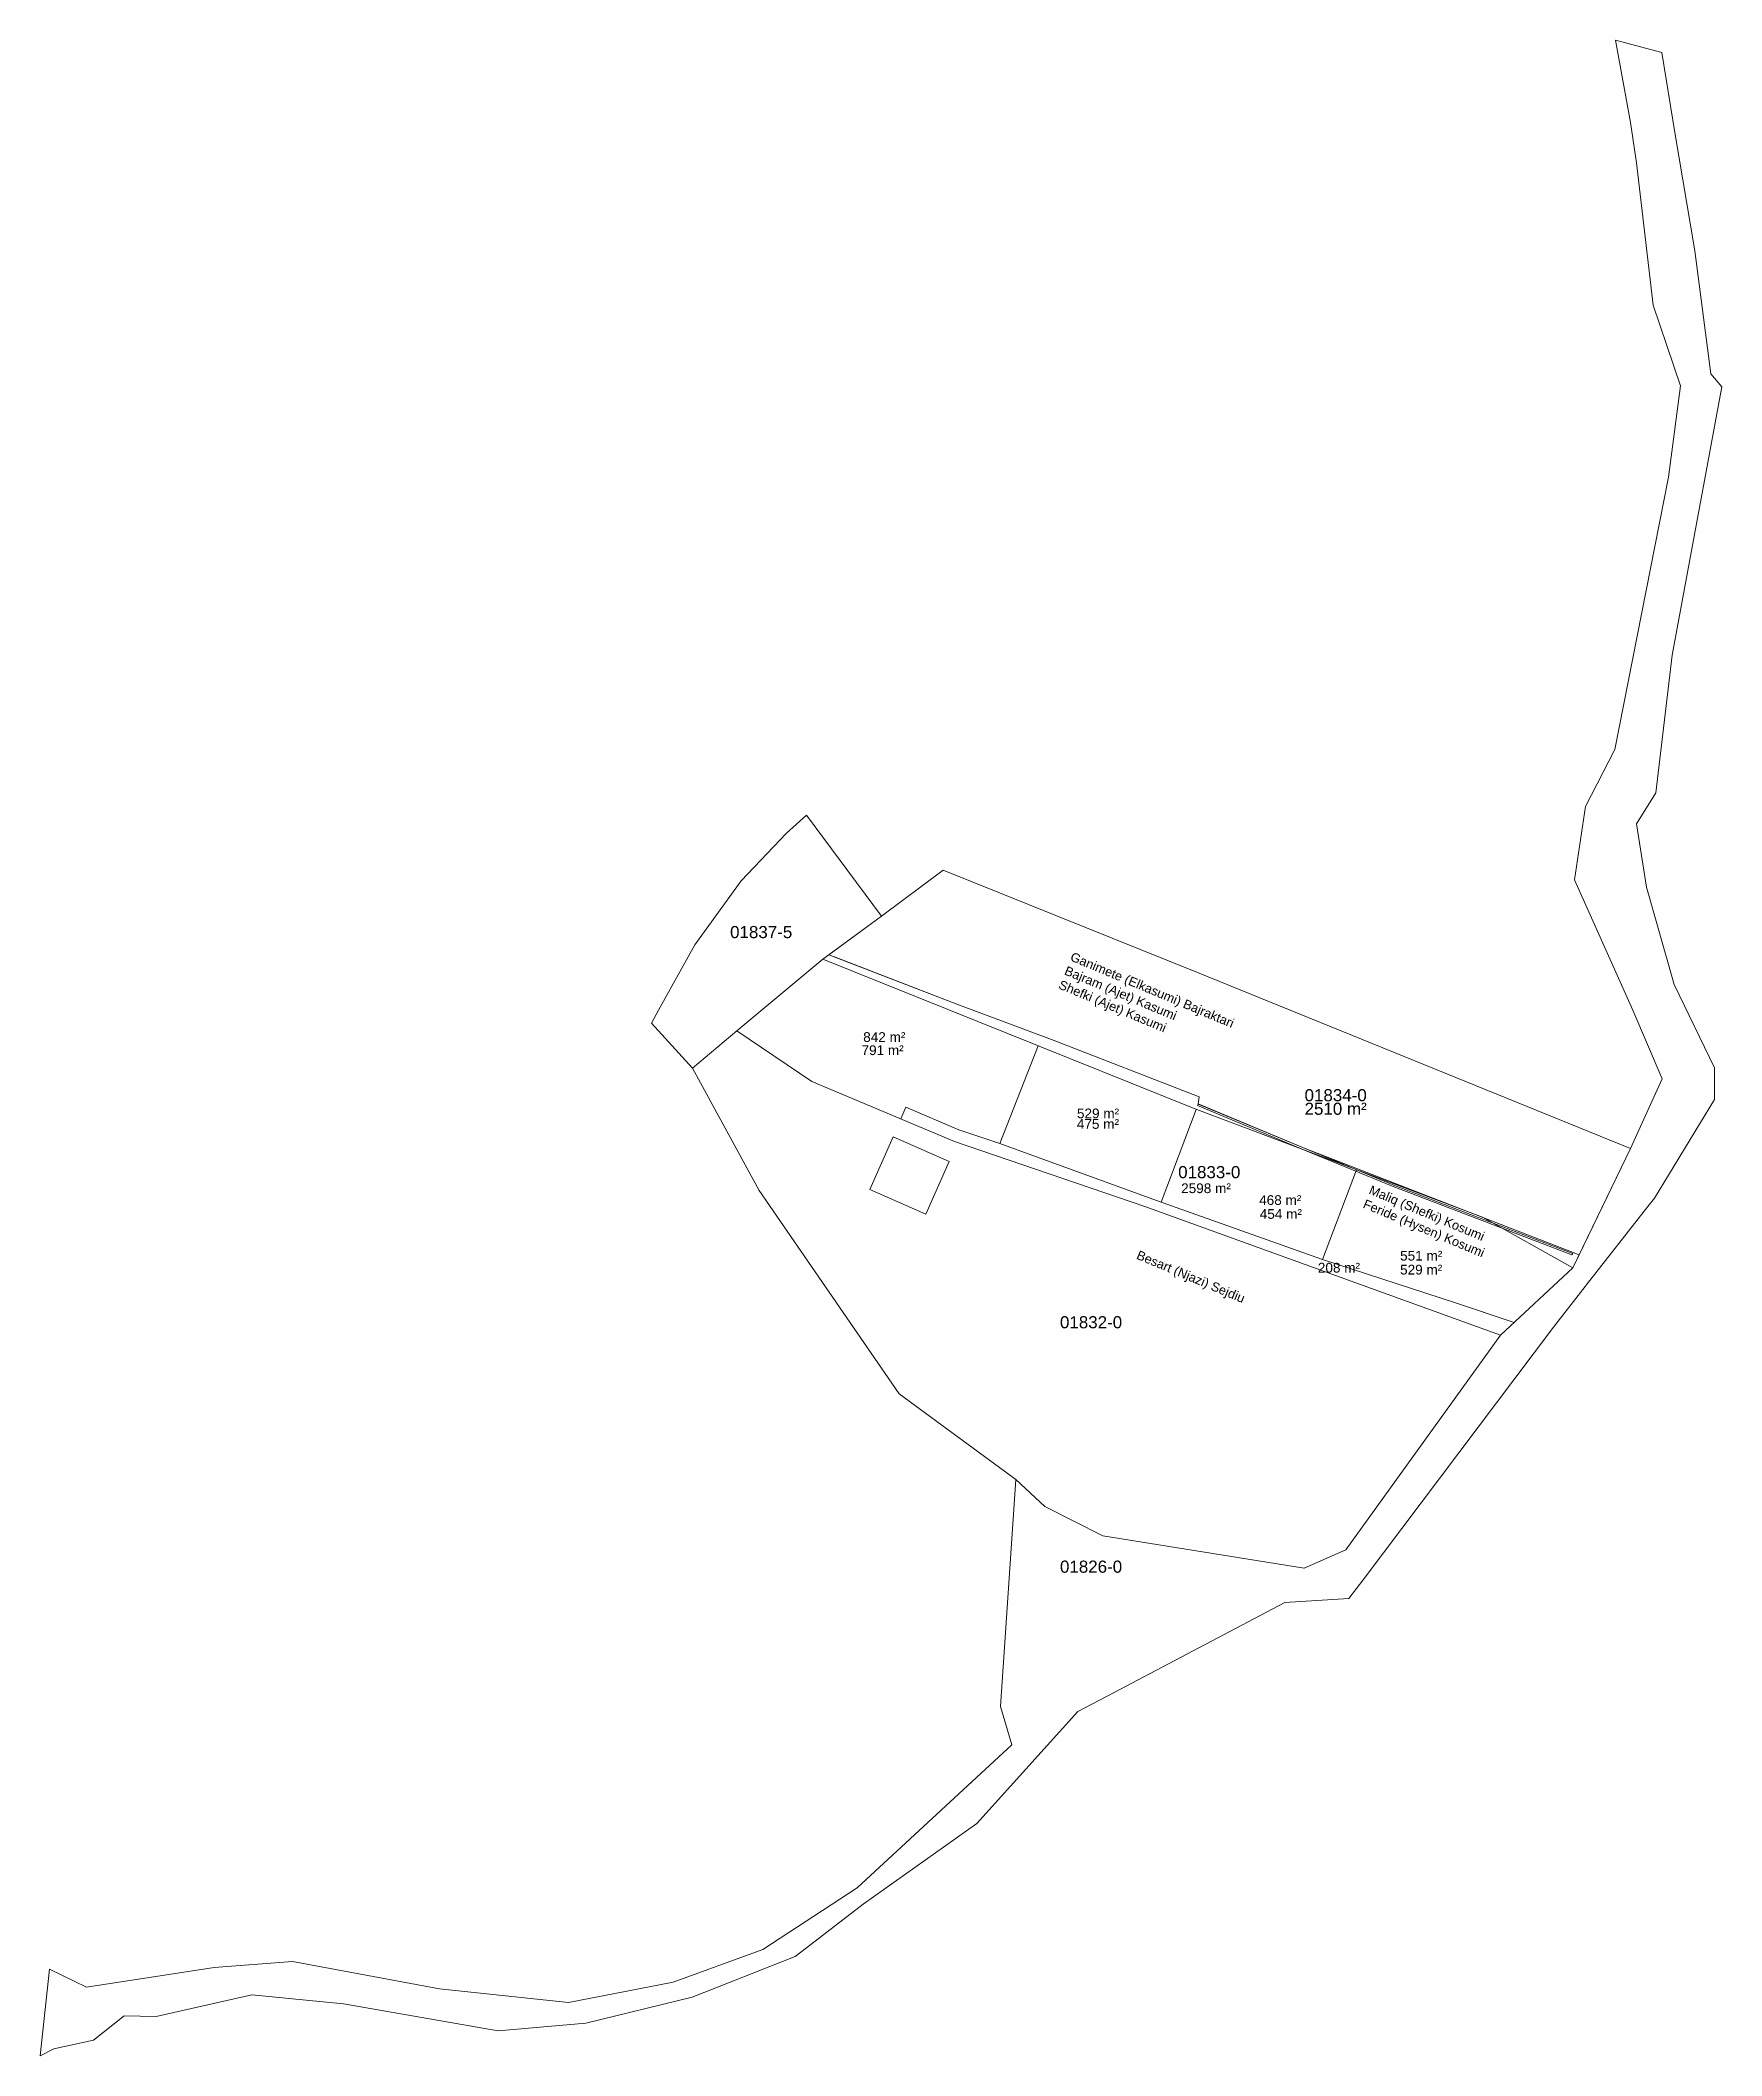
# Model space of a CAD drawing. Header units: metres. Extents: x 7512676 to 7512954, y 4687410 to 4687742.
import ezdxf

# ---------------------------------------------------------------- set-up
doc = ezdxf.new("R2010")
doc.units = ezdxf.units.M
for name, color, linetype, lineweight in [('llogari', 3, 'Continuous', 0), ('muri', 32, 'Continuous', 0), ('Ndarjet', 1, 'Continuous', 0), ('Nr Parceles Baze', 7, 'Continuous', 0), ('Nr-Kojshi', 251, 'Continuous', 0), ('Parc-Kojshi', 251, 'Continuous', 0), ('Parc-Re', 5, 'Continuous', 0), ('Parcela Baze', 7, 'Continuous', 0), ('pronaret', 7, 'Continuous', 0), ('rrethoj', 113, 'Continuous', 0), ('sip', 1, 'Continuous', 0)]:
    doc.layers.add(name, color=color, linetype=linetype, lineweight=lineweight)
doc.styles.get("Standard").update_dxf_attribs({"font": 'arial.ttf'})

msp = doc.modelspace()

# ---------------------------------------------------------------- linework, layer by layer
at = {"layer": 'llogari', "flags": 128}
for points, elevation in [([(7512817.04, 4687561.68), (7512813.21, 4687552.99)], 614.93), ([(7512826.27, 4687557.62), (7512817.04, 4687561.68)], 615.68), ([(7512826.27, 4687557.62), (7512822.44, 4687548.92)], 615.68), ([(7512822.44, 4687548.92), (7512813.21, 4687552.99)], 615.68)]:
    msp.add_lwpolyline(points, dxfattribs=dict(at, elevation=elevation))
at = {"layer": 'muri', "flags": 128}
for points, elevation in [([(7512918.79, 4687531.31), (7512909.76, 4687534.32), (7512887.81, 4687541.48), (7512861.2, 4687550.91), (7512855.61, 4687552.93), (7512834.6, 4687560.56), (7512840.97, 4687576.68)], 611.64), ([(7512867.19, 4687566.86), (7512867.3, 4687567.09)], 611.25), ([(7512929.1, 4687542.42), (7512914.09, 4687548.17), (7512899.6, 4687553.73), (7512884.97, 4687559.73), (7512867.3, 4687567.09)], 611.25), ([(7512928.91, 4687542.24), (7512914, 4687547.93), (7512899.5, 4687553.49), (7512884.87, 4687559.49), (7512867.19, 4687566.86)], 611.25), ([(7512929.1, 4687542.42), (7512928.91, 4687542.24)], 611.25)]:
    msp.add_lwpolyline(points, dxfattribs=dict(at, elevation=elevation))
at = {"layer": 'Ndarjet', "flags": 128}
for points in [[(7512834.6, 4687560.56), (7512840.97, 4687576.68)], [(7512818.28, 4687564.63), (7512819.1, 4687566.56), (7512827.89, 4687562.85), (7512834.6, 4687560.56), (7512855.61, 4687552.93), (7512861.2, 4687550.91), (7512887.81, 4687541.48), (7512909.76, 4687534.32), (7512919.44, 4687531.09)], [(7512861.2, 4687550.91), (7512867, 4687566.21)], [(7512887.81, 4687541.48), (7512893.42, 4687556.26)]]:
    msp.add_lwpolyline(points, dxfattribs=at)
at = {"layer": 'Parc-Kojshi', "flags": 128}
for points in [[(7512939.61, 4687722.27), (7512938.61, 4687728.9), (7512936.14, 4687742.47), (7512943.79, 4687740.45), (7512945.94, 4687727.29), (7512949.23, 4687707.75), (7512951.86, 4687687.49), (7512953.64, 4687685.32), (7512945.48, 4687641.11), (7512942.76, 4687618.39), (7512939.57, 4687613.26), (7512941.26, 4687602.83), (7512945.82, 4687586.8), (7512952.46, 4687573.07), (7512952.46, 4687567.81), (7512942.59, 4687551.58), (7512941.49, 4687550.19), (7512931.32, 4687537.21), (7512931.16, 4687537), (7512925.9, 4687530.29), (7512894.67, 4687488.88), (7512892.16, 4687485.54), (7512881.64, 4687484.89), (7512853.36, 4687470.03), (7512847.46, 4687466.92), (7512830.83, 4687448.47), (7512812.11, 4687435.17), (7512802.73, 4687427.96), (7512800.88, 4687426.54), (7512783.91, 4687419.81), (7512766.38, 4687415.56), (7512751.89, 4687414.27), (7512726.4, 4687418.73), (7512711.29, 4687420.23), (7512695.53, 4687416.66), (7512690.27, 4687416.76), (7512685.21, 4687412.72), (7512678.67, 4687411.3), (7512676.42, 4687410.18), (7512677.92, 4687424.47), (7512684.02, 4687421.47), (7512705.06, 4687424.75), (7512718.02, 4687425.69), (7512742.22, 4687421.19), (7512763.51, 4687418.93), (7512780.79, 4687422.32), (7512795.55, 4687427.67), (7512811.12, 4687437.84), (7512836.61, 4687461.45), (7512834.74, 4687467.75), (7512837.27, 4687505.19), (7512842.03, 4687500.71), (7512851.6, 4687495.92), (7512884.82, 4687490.57), (7512891.67, 4687493.57), (7512917.19, 4687529), (7512929.12, 4687540.09), (7512938.59, 4687559.78), (7512943.85, 4687571.24), (7512938.97, 4687582.56), (7512929.4, 4687604.04), (7512931.18, 4687616.16), (7512936.05, 4687625.52), (7512944.87, 4687670.46), (7512946.85, 4687685.48), (7512942.34, 4687698.82), (7512939.61, 4687722.27)], [(7512802.73, 4687614.71), (7512815.11, 4687598.04), (7512805.46, 4687590.97), (7512791.27, 4687579.15), (7512783.95, 4687573), (7512777.19, 4687580.43), (7512778.37, 4687582.56), (7512784.35, 4687593.34), (7512791.95, 4687603.86), (7512799.45, 4687611.73), (7512802.73, 4687614.71)], [(7512805.46, 4687590.97), (7512815.11, 4687598.04), (7512825.27, 4687605.62), (7512867.24, 4687588.77), (7512938.59, 4687559.78), (7512929.12, 4687540.09), (7512914.23, 4687548.43), (7512866.68, 4687566.34), (7512805.46, 4687590.97)], [(7512783.95, 4687573), (7512791.27, 4687579.15), (7512803.61, 4687570.82), (7512827.15, 4687560.89), (7512858.51, 4687550.18), (7512917.19, 4687529), (7512891.67, 4687493.57), (7512884.82, 4687490.57), (7512851.6, 4687495.92), (7512842.03, 4687500.71), (7512837.27, 4687505.19), (7512818.03, 4687519.32), (7512794.94, 4687552.82), (7512783.95, 4687573)]]:
    msp.add_lwpolyline(points, dxfattribs=at)
at = {"layer": 'Parc-Re', "flags": 128}
for points in [[(7512867.24, 4687588.77), (7512825.27, 4687605.62), (7512815.11, 4687598.04), (7512806.43, 4687591.68), (7512827.56, 4687583.57), (7512843.15, 4687577.73), (7512867.5, 4687568.29), (7512867.34, 4687567.1), (7512884.97, 4687559.73), (7512930.15, 4687542.24), (7512938.59, 4687559.78)], [(7512884.97, 4687559.73), (7512867.34, 4687567.1), (7512867.5, 4687568.29), (7512843.15, 4687577.73), (7512827.56, 4687583.57), (7512806.43, 4687591.68), (7512805.46, 4687590.97), (7512791.27, 4687579.15), (7512803.61, 4687570.82), (7512827.15, 4687560.89), (7512858.51, 4687550.18), (7512917.19, 4687529), (7512929.12, 4687540.09), (7512930.15, 4687542.24)]]:
    msp.add_lwpolyline(points, close=True, dxfattribs=at)
at = {"layer": 'Parc-Re', "elevation": 611.67, "flags": 128}
msp.add_lwpolyline([(7512930.15, 4687542.24), (7512884.97, 4687559.73), (7512867.34, 4687567.1), (7512867.5, 4687568.29), (7512843.15, 4687577.73), (7512827.56, 4687583.57), (7512806.43, 4687591.68)], dxfattribs=at)
at = {"layer": 'Parcela Baze', "flags": 128}
msp.add_lwpolyline([(7512791.27, 4687579.15), (7512805.46, 4687590.97), (7512866.68, 4687566.34), (7512914.23, 4687548.43), (7512929.12, 4687540.09), (7512917.19, 4687529), (7512858.51, 4687550.18), (7512827.15, 4687560.89), (7512803.61, 4687570.82), (7512791.27, 4687579.15)], dxfattribs=at)
at = {"layer": 'rrethoj', "elevation": 613.35, "flags": 128}
msp.add_lwpolyline([(7512827.56, 4687583.57), (7512807.35, 4687591.33)], dxfattribs=at)

# ---------------------------------------------------------------- texts
at = {"layer": 'Nr Parceles Baze'}
msp.add_text('01833-0', height=2, dxfattribs=at).set_placement((7512864.03, 4687554.86))
at = {"layer": 'Nr-Kojshi'}
for s, p in [('01837-5', (7512790.15, 4687594.44)), ('01834-0', (7512884.87, 4687567.54)), ('2510 m²', (7512884.87, 4687565.31)), ('01832-0', (7512844.54, 4687530.11)), ('01826-0', (7512844.54, 4687489.81))]:
    msp.add_text(s, height=2, dxfattribs=at).set_placement(p)
at = {"layer": 'pronaret'}
msp.add_text('Besart (Njazi) Sejdiu', height=1.5, rotation=337.3088, dxfattribs=at).set_placement((7512857.02, 4687541.62))
at = {"layer": 'pronaret', "char_height": 1.5, "attachment_point": 1, "rotation": 337.3088}
for s, insert, width in [('Ganimete (Elkasumi) Bajraktari\\PBajram (Ajet) Kasumi          \\PShefki (Ajet) Kasumi          ', (7512846.68, 4687592.19), 34.6836), ('Maliq (Shefki) Kosumi\\PFeride (Hysen) Kosumi', (7512895.92, 4687553.73), 23.6495)]:
    msp.add_mtext(s, dxfattribs=dict(at, insert=insert, width=width))
at = {"layer": 'sip', "color": 5}
for s, p in [('842 m²', (7512812.1, 4687577.33)), ('529 m²', (7512847.34, 4687564.74)), ('468 m²', (7512877.38, 4687550.45)), ('551 m²', (7512900.62, 4687541.28))]:
    msp.add_text(s, height=1.6, dxfattribs=at).set_placement(p)
at = {"layer": 'sip'}
for s, p in [('791 m²', (7512811.82, 4687575.16)), ('475 m²', (7512847.32, 4687563)), ('454 m²', (7512877.48, 4687548.16)), ('208 m²', (7512887.06, 4687539.3)), ('529 m²', (7512900.62, 4687538.98))]:
    msp.add_text(s, height=1.6, dxfattribs=at).set_placement(p)
at = {"layer": 'sip', "color": 251, "true_color": 0x6a6a6a}
msp.add_text('2598 m²', height=1.6, dxfattribs=at).set_placement((7512864.52, 4687552.4))

doc.saveas('drawing.dxf')
